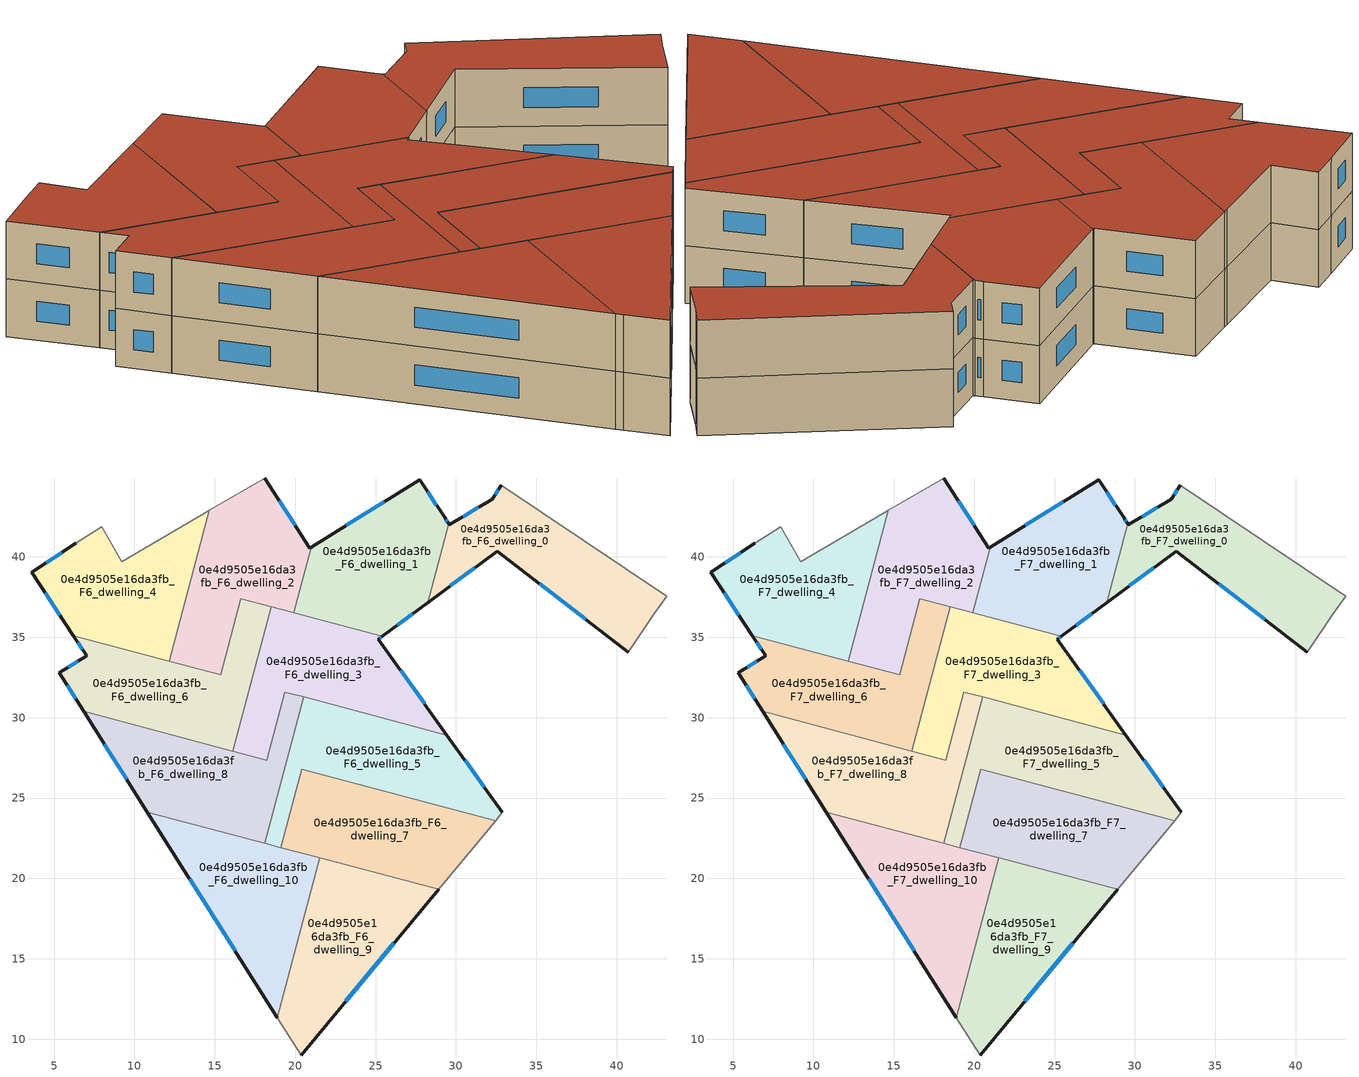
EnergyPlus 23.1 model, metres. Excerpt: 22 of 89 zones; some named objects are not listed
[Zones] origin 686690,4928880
0e4d9505e16da3fb_F6_dwelling_0
 floor to 0e4d9505e16da3fb_F5_dwelling_0 (EU_floor_Construction): 43.12,37.55 42.31,36.44 40.7,34.08 32.58,40.36 28.24,37.15 29.54,42.06 29.59,41.99 32.24,43.6 32.82,44.46 z18
 wall outside (EU_wall_Construction): 28.24,37.15 32.58,40.36 40.7,34.08 / 32.82,44.46 32.24,43.6 29.59,41.99 29.54,42.06 z18:21
 wall adiabatic (EU_wall_Construction): 40.7,34.08 42.31,36.44 43.12,37.55 32.82,44.46 z18:21
 wall to 0e4d9505e16da3fb_F6_dwelling_1 (EU_wall_Construction): 29.54,42.06 28.24,37.15 z18:21
 window (EU_Window_Construction): 35.22,38.31 38.06,36.12 / 29.65,38.19 31.17,39.31 / 31.38,43.07 30.45,42.51 / 32.63,44.18 32.43,43.88 z18.98:20.02
0e4d9505e16da3fb_F6_dwelling_1
 floor to 0e4d9505e16da3fb_F5_dwelling_1 (EU_floor_Construction): 27.74,44.81 29.29,42.45 29.54,42.06 28.24,37.15 25.42,35.07 19.91,36.53 20.98,40.59 z18
 wall outside (EU_wall_Construction): 29.54,42.06 29.29,42.45 27.74,44.81 20.98,40.59 / 25.42,35.07 28.24,37.15 z18:21
 wall to 0e4d9505e16da3fb_F6_dwelling_2 (EU_wall_Construction): 20.98,40.59 19.91,36.53 z18:21
 wall to 0e4d9505e16da3fb_F6_dwelling_3 (EU_wall_Construction): 19.91,36.53 25.42,35.07 z18:21
 window (EU_Window_Construction): 28.78,43.22 28.24,44.04 / 29.46,42.19 29.37,42.32 / 26.34,35.75 27.33,36.48 / 25.54,43.43 23.18,41.96 z18.98:20.02
0e4d9505e16da3fb_F6_dwelling_10
 floor to 0e4d9505e16da3fb_F5_dwelling_10 (EU_floor_Construction): 21.52,21.28 18.89,11.35 10.8,24.12 z18
 wall outside (EU_wall_Construction): 10.8,24.12 18.89,11.35 z18:21
 wall to 0e4d9505e16da3fb_F6_dwelling_9 (EU_wall_Construction): 18.89,11.35 21.52,21.28 z18:21
 wall to 0e4d9505e16da3fb_F6_dwelling_8 (EU_wall_Construction): 18.1,22.18 10.8,24.12 z18:21
 wall to 0e4d9505e16da3fb_F6_dwelling_5 (EU_wall_Construction): 19.11,21.92 18.1,22.18 z18:21
 wall to 0e4d9505e16da3fb_F6_dwelling_7 (EU_wall_Construction): 21.52,21.28 19.11,21.92 z18:21
 window (EU_Window_Construction): 13.43,19.97 16.26,15.5 z18.98:20.02
0e4d9505e16da3fb_F6_dwelling_2
 floor to 0e4d9505e16da3fb_F5_dwelling_2 (EU_floor_Construction): 18.1,44.91 20.9,40.54 20.98,40.59 19.91,36.53 19.81,36.56 16.62,37.41 15.36,32.65 12.17,33.5 14.66,42.89 z18
 wall outside (EU_wall_Construction): 20.98,40.59 20.9,40.54 18.1,44.91 z18:21
 wall to 0e4d9505e16da3fb_F6_dwelling_6 (EU_wall_Construction): 12.17,33.5 15.36,32.65 16.62,37.41 18.51,36.91 z18:21
 wall to 0e4d9505e16da3fb_F6_dwelling_4 (EU_wall_Construction): 14.66,42.89 12.17,33.5 z18:21
 wall adiabatic (EU_wall_Construction): 18.1,44.91 14.66,42.89 z18:21
 wall to 0e4d9505e16da3fb_F6_dwelling_3 (EU_wall_Construction): 18.51,36.91 19.81,36.56 19.91,36.53 z18:21
 window (EU_Window_Construction): 19.99,41.96 19.01,43.49 z18.98:20.02
0e4d9505e16da3fb_F6_dwelling_3
 floor to 0e4d9505e16da3fb_F5_dwelling_3 (EU_floor_Construction): 25.42,35.07 25.16,34.88 29.44,28.92 19.36,31.59 18.24,27.36 16.12,27.92 18.51,36.91 z18
 wall outside (EU_wall_Construction): 29.44,28.92 25.16,34.88 25.42,35.07 z18:21
 wall to 0e4d9505e16da3fb_F6_dwelling_8 (EU_wall_Construction): 16.12,27.92 18.24,27.36 19.36,31.59 20.52,31.29 z18:21
 wall to 0e4d9505e16da3fb_F6_dwelling_6 (EU_wall_Construction): 18.51,36.91 16.12,27.92 z18:21
 wall to 0e4d9505e16da3fb_F6_dwelling_5 (EU_wall_Construction): 20.52,31.29 29.44,28.92 z18:21
 window (EU_Window_Construction): 28.05,30.86 26.55,32.94 / 25.25,34.94 25.34,35.01 z18.98:20.02
0e4d9505e16da3fb_F6_dwelling_4
 floor to 0e4d9505e16da3fb_F5_dwelling_4 (EU_floor_Construction): 14.66,42.89 12.17,33.5 6.2,35.08 3.6,39.05 6.36,40.86 7.96,41.86 9.2,39.7 14.42,42.75 z18
 wall outside (EU_wall_Construction): 6.36,40.86 3.6,39.05 6.2,35.08 z18:21
 wall adiabatic (EU_wall_Construction): 14.66,42.89 14.42,42.75 9.2,39.7 7.96,41.86 6.36,40.86 z18:21
 wall to 0e4d9505e16da3fb_F6_dwelling_6 (EU_wall_Construction): 6.2,35.08 12.17,33.5 z18:21
 window (EU_Window_Construction): 4.45,37.76 5.36,36.37 / 5.47,40.27 4.5,39.64 z18.98:20.02
0e4d9505e16da3fb_F6_dwelling_5
 floor to 0e4d9505e16da3fb_F5_dwelling_5 (EU_floor_Construction): 29.44,28.92 32.89,24.11 32.46,23.59 20.4,26.79 19.11,21.92 18.1,22.18 20.52,31.29 z18
 wall outside (EU_wall_Construction): 32.89,24.11 29.44,28.92 z18:21
 wall adiabatic (EU_wall_Construction): 32.46,23.59 32.89,24.11 z18:21
 wall to 0e4d9505e16da3fb_F6_dwelling_7 (EU_wall_Construction): 19.11,21.92 20.4,26.79 32.46,23.59 z18:21
 wall to 0e4d9505e16da3fb_F6_dwelling_8 (EU_wall_Construction): 20.52,31.29 18.1,22.18 z18:21
 window (EU_Window_Construction): 31.77,25.67 30.56,27.35 z18.98:20.02
0e4d9505e16da3fb_F6_dwelling_6
 floor to 0e4d9505e16da3fb_F5_dwelling_6 (EU_floor_Construction): 18.51,36.91 16.12,27.92 6.84,30.38 5.31,32.8 7.02,33.84 6.2,35.08 15.36,32.65 16.62,37.41 z18
 wall outside (EU_wall_Construction): 6.2,35.08 7.02,33.84 5.31,32.8 6.84,30.38 z18:21
 wall to 0e4d9505e16da3fb_F6_dwelling_8 (EU_wall_Construction): 6.84,30.38 16.12,27.92 z18:21
 window (EU_Window_Construction): 5.81,32.01 6.34,31.17 / 6.47,33.5 5.87,33.14 / 6.47,34.68 6.76,34.24 z18.98:20.02
0e4d9505e16da3fb_F6_dwelling_7
 floor to 0e4d9505e16da3fb_F5_dwelling_7 (EU_floor_Construction): 32.46,23.59 28.92,19.32 19.11,21.92 20.4,26.79 z18
 wall adiabatic (EU_wall_Construction): 28.92,19.32 32.46,23.59 z18:21
 wall to 0e4d9505e16da3fb_F6_dwelling_9 (EU_wall_Construction): 21.52,21.28 28.92,19.32 z18:21
0e4d9505e16da3fb_F6_dwelling_8
 floor to 0e4d9505e16da3fb_F5_dwelling_8 (EU_floor_Construction): 20.52,31.29 18.1,22.18 10.8,24.12 6.84,30.38 18.24,27.36 19.36,31.59 z18
 wall outside (EU_wall_Construction): 6.84,30.38 10.8,24.12 z18:21
 window (EU_Window_Construction): 8.13,28.35 9.51,26.16 z18.98:20.02
0e4d9505e16da3fb_F6_dwelling_9
 floor to 0e4d9505e16da3fb_F5_dwelling_9 (EU_floor_Construction): 28.92,19.32 20.38,9.02 19.11,10.99 18.89,11.35 21.52,21.28 z18
 wall outside (EU_wall_Construction): 20.38,9.02 28.92,19.32 z18:21
 wall adiabatic (EU_wall_Construction): 18.89,11.35 19.11,10.99 20.38,9.02 z18:21
 window (EU_Window_Construction): 23.16,12.37 26.14,15.97 z18.98:20.02
0e4d9505e16da3fb_F7_dwelling_0
 floor to 0e4d9505e16da3fb_F6_dwelling_0 (EU_floor_Construction): 43.12,37.55 42.31,36.44 40.7,34.08 32.58,40.36 28.24,37.15 29.54,42.06 29.59,41.99 32.24,43.6 32.82,44.46 z21
 wall outside (EU_wall_Construction): 28.24,37.15 32.58,40.36 40.7,34.08 / 32.82,44.46 32.24,43.6 29.59,41.99 29.54,42.06 z21:24
 wall adiabatic (EU_wall_Construction): 40.7,34.08 42.31,36.44 43.12,37.55 32.82,44.46 z21:24
 wall to 0e4d9505e16da3fb_F7_dwelling_1 (EU_wall_Construction): 29.54,42.06 28.24,37.15 z21:24
 window (EU_Window_Construction): 35.22,38.31 38.06,36.12 / 29.65,38.19 31.17,39.31 / 31.38,43.07 30.45,42.51 / 32.63,44.18 32.43,43.88 z21.98:23.02
 roof outside (EU_roof_Construction): 40.7,34.08 42.31,36.44 43.12,37.55 32.82,44.46 32.24,43.6 29.59,41.99 29.54,42.06 28.24,37.15 32.58,40.36 z24
0e4d9505e16da3fb_F7_dwelling_1
 floor to 0e4d9505e16da3fb_F6_dwelling_1 (EU_floor_Construction): 27.74,44.81 29.29,42.45 29.54,42.06 28.24,37.15 25.42,35.07 19.91,36.53 20.98,40.59 z21
 wall outside (EU_wall_Construction): 29.54,42.06 29.29,42.45 27.74,44.81 20.98,40.59 / 25.42,35.07 28.24,37.15 z21:24
 wall to 0e4d9505e16da3fb_F7_dwelling_2 (EU_wall_Construction): 20.98,40.59 19.91,36.53 z21:24
 wall to 0e4d9505e16da3fb_F7_dwelling_3 (EU_wall_Construction): 19.91,36.53 25.42,35.07 z21:24
 window (EU_Window_Construction): 28.78,43.22 28.24,44.04 / 29.46,42.19 29.37,42.32 / 26.34,35.75 27.33,36.48 / 25.54,43.43 23.18,41.96 z21.98:23.02
 roof outside (EU_roof_Construction): 28.24,37.15 29.54,42.06 29.29,42.45 27.74,44.81 20.98,40.59 19.91,36.53 25.42,35.07 z24
0e4d9505e16da3fb_F7_dwelling_10
 floor to 0e4d9505e16da3fb_F6_dwelling_10 (EU_floor_Construction): 21.52,21.28 18.89,11.35 10.8,24.12 z21
 wall outside (EU_wall_Construction): 10.8,24.12 18.89,11.35 z21:24
 wall to 0e4d9505e16da3fb_F7_dwelling_9 (EU_wall_Construction): 18.89,11.35 21.52,21.28 z21:24
 wall to 0e4d9505e16da3fb_F7_dwelling_8 (EU_wall_Construction): 18.1,22.18 10.8,24.12 z21:24
 wall to 0e4d9505e16da3fb_F7_dwelling_5 (EU_wall_Construction): 19.11,21.92 18.1,22.18 z21:24
 wall to 0e4d9505e16da3fb_F7_dwelling_7 (EU_wall_Construction): 21.52,21.28 19.11,21.92 z21:24
 window (EU_Window_Construction): 13.43,19.97 16.26,15.5 z21.98:23.02
 roof outside (EU_roof_Construction): 18.89,11.35 21.52,21.28 10.8,24.12 z24
0e4d9505e16da3fb_F7_dwelling_2
 floor to 0e4d9505e16da3fb_F6_dwelling_2 (EU_floor_Construction): 18.1,44.91 20.9,40.54 20.98,40.59 19.91,36.53 19.81,36.56 16.62,37.41 15.36,32.65 12.17,33.5 14.66,42.89 z21
 wall outside (EU_wall_Construction): 20.98,40.59 20.9,40.54 18.1,44.91 z21:24
 wall to 0e4d9505e16da3fb_F7_dwelling_6 (EU_wall_Construction): 12.17,33.5 15.36,32.65 16.62,37.41 18.51,36.91 z21:24
 wall to 0e4d9505e16da3fb_F7_dwelling_4 (EU_wall_Construction): 14.66,42.89 12.17,33.5 z21:24
 wall adiabatic (EU_wall_Construction): 18.1,44.91 14.66,42.89 z21:24
 wall to 0e4d9505e16da3fb_F7_dwelling_3 (EU_wall_Construction): 18.51,36.91 19.81,36.56 19.91,36.53 z21:24
 window (EU_Window_Construction): 19.99,41.96 19.01,43.49 z21.98:23.02
 roof outside (EU_roof_Construction): 19.91,36.53 20.98,40.59 20.9,40.54 18.1,44.91 14.66,42.89 12.17,33.5 15.36,32.65 16.62,37.41 19.81,36.56 z24
0e4d9505e16da3fb_F7_dwelling_3
 floor to 0e4d9505e16da3fb_F6_dwelling_3 (EU_floor_Construction): 25.42,35.07 25.16,34.88 29.44,28.92 19.36,31.59 18.24,27.36 16.12,27.92 18.51,36.91 z21
 wall outside (EU_wall_Construction): 29.44,28.92 25.16,34.88 25.42,35.07 z21:24
 wall to 0e4d9505e16da3fb_F7_dwelling_8 (EU_wall_Construction): 16.12,27.92 18.24,27.36 19.36,31.59 20.52,31.29 z21:24
 wall to 0e4d9505e16da3fb_F7_dwelling_6 (EU_wall_Construction): 18.51,36.91 16.12,27.92 z21:24
 wall to 0e4d9505e16da3fb_F7_dwelling_5 (EU_wall_Construction): 20.52,31.29 29.44,28.92 z21:24
 window (EU_Window_Construction): 28.05,30.86 26.55,32.94 / 25.25,34.94 25.34,35.01 z21.98:23.02
 roof outside (EU_roof_Construction): 29.44,28.92 25.16,34.88 25.42,35.07 18.51,36.91 16.12,27.92 18.24,27.36 19.36,31.59 z24
0e4d9505e16da3fb_F7_dwelling_4
 floor to 0e4d9505e16da3fb_F6_dwelling_4 (EU_floor_Construction): 14.66,42.89 12.17,33.5 6.2,35.08 3.6,39.05 6.36,40.86 7.96,41.86 9.2,39.7 14.42,42.75 z21
 wall outside (EU_wall_Construction): 6.36,40.86 3.6,39.05 6.2,35.08 z21:24
 wall adiabatic (EU_wall_Construction): 14.66,42.89 14.42,42.75 9.2,39.7 7.96,41.86 6.36,40.86 z21:24
 wall to 0e4d9505e16da3fb_F7_dwelling_6 (EU_wall_Construction): 6.2,35.08 12.17,33.5 z21:24
 window (EU_Window_Construction): 4.45,37.76 5.36,36.37 / 5.47,40.27 4.5,39.64 z21.98:23.02
 roof outside (EU_roof_Construction): 12.17,33.5 14.66,42.89 14.42,42.75 9.2,39.7 7.96,41.86 6.36,40.86 3.6,39.05 6.2,35.08 z24
0e4d9505e16da3fb_F7_dwelling_5
 floor to 0e4d9505e16da3fb_F6_dwelling_5 (EU_floor_Construction): 29.44,28.92 32.89,24.11 32.46,23.59 20.4,26.79 19.11,21.92 18.1,22.18 20.52,31.29 z21
 wall outside (EU_wall_Construction): 32.89,24.11 29.44,28.92 z21:24
 wall adiabatic (EU_wall_Construction): 32.46,23.59 32.89,24.11 z21:24
 wall to 0e4d9505e16da3fb_F7_dwelling_7 (EU_wall_Construction): 19.11,21.92 20.4,26.79 32.46,23.59 z21:24
 wall to 0e4d9505e16da3fb_F7_dwelling_8 (EU_wall_Construction): 20.52,31.29 18.1,22.18 z21:24
 window (EU_Window_Construction): 31.77,25.67 30.56,27.35 z21.98:23.02
 roof outside (EU_roof_Construction): 32.46,23.59 32.89,24.11 29.44,28.92 20.52,31.29 18.1,22.18 19.11,21.92 20.4,26.79 z24
0e4d9505e16da3fb_F7_dwelling_6
 floor to 0e4d9505e16da3fb_F6_dwelling_6 (EU_floor_Construction): 18.51,36.91 16.12,27.92 6.84,30.38 5.31,32.8 7.02,33.84 6.2,35.08 15.36,32.65 16.62,37.41 z21
 wall outside (EU_wall_Construction): 6.2,35.08 7.02,33.84 5.31,32.8 6.84,30.38 z21:24
 wall to 0e4d9505e16da3fb_F7_dwelling_8 (EU_wall_Construction): 6.84,30.38 16.12,27.92 z21:24
 window (EU_Window_Construction): 5.81,32.01 6.34,31.17 / 6.47,33.5 5.87,33.14 / 6.47,34.68 6.76,34.24 z21.98:23.02
 roof outside (EU_roof_Construction): 16.12,27.92 18.51,36.91 16.62,37.41 15.36,32.65 6.2,35.08 7.02,33.84 5.31,32.8 6.84,30.38 z24
0e4d9505e16da3fb_F7_dwelling_7
 floor to 0e4d9505e16da3fb_F6_dwelling_7 (EU_floor_Construction): 32.46,23.59 28.92,19.32 19.11,21.92 20.4,26.79 z21
 wall adiabatic (EU_wall_Construction): 28.92,19.32 32.46,23.59 z21:24
 wall to 0e4d9505e16da3fb_F7_dwelling_9 (EU_wall_Construction): 21.52,21.28 28.92,19.32 z21:24
 roof outside (EU_roof_Construction): 28.92,19.32 32.46,23.59 20.4,26.79 19.11,21.92 z24
0e4d9505e16da3fb_F7_dwelling_8
 floor to 0e4d9505e16da3fb_F6_dwelling_8 (EU_floor_Construction): 20.52,31.29 18.1,22.18 10.8,24.12 6.84,30.38 18.24,27.36 19.36,31.59 z21
 wall outside (EU_wall_Construction): 6.84,30.38 10.8,24.12 z21:24
 window (EU_Window_Construction): 8.13,28.35 9.51,26.16 z21.98:23.02
 roof outside (EU_roof_Construction): 18.1,22.18 20.52,31.29 19.36,31.59 18.24,27.36 6.84,30.38 10.8,24.12 z24
0e4d9505e16da3fb_F7_dwelling_9
 floor to 0e4d9505e16da3fb_F6_dwelling_9 (EU_floor_Construction): 28.92,19.32 20.38,9.02 19.11,10.99 18.89,11.35 21.52,21.28 z21
 wall outside (EU_wall_Construction): 20.38,9.02 28.92,19.32 z21:24
 wall adiabatic (EU_wall_Construction): 18.89,11.35 19.11,10.99 20.38,9.02 z21:24
 window (EU_Window_Construction): 23.16,12.37 26.14,15.97 z21.98:23.02
 roof outside (EU_roof_Construction): 20.38,9.02 28.92,19.32 21.52,21.28 18.89,11.35 19.11,10.99 z24
[Building]
EU S2 Campaign: North Axis=0; Terrain=City; Solar Distribution=FullExterior
[Site:Location]
Bologna: Latitude=44.5; Longitude=11.25; Time Zone=1; Elevation=37
[SizingPeriod:WeatherFileDays]
AnnualSizingPeriod: Begin Month=1; Begin Day of Month=1; End Month=12; End Day of Month=31; Day of Week for Start Day=Monday; Use Weather File Daylight Saving Period=No; Use Weather File Rain and Snow Indicators=No
[MATERIAL]
EU_InternalMass_Material: Roughness=MediumRough; Thickness=0.1; Conductivity=1; Density=1800; Specific Heat=900; Thermal Absorptance=0.9; Solar Absorptance=0.7; Visible Absorptance=0.7
[MATERIAL:NOMASS] Roughness=MediumRough; Thermal Absorptance=0.9; Solar Absorptance=0.7; Visible Absorptance=0.7
Name | Thermal Resistance
EU_wall_NoMass | 0.905828
EU_roof_NoMass | 0.37593
EU_floor_NoMass | 0.67114
[WINDOWMATERIAL:SIMPLEGLAZINGSYSTEM]
EU_Window_SimpleGlazing: UFactor=4.52486; Solar Heat Gain Coefficient=0.85; Visible Transmittance=0.85
[CONSTRUCTION]
EU_wall_Construction: EU_wall_NoMass
EU_roof_Construction: EU_roof_NoMass
EU_floor_Construction: EU_floor_NoMass
EU_Window_Construction: EU_Window_SimpleGlazing
EU_InternalMass_Construction: EU_InternalMass_Material
[ZONE] Type=1; Multiplier=1; Ceiling Height=autocalculate; Floor Area=autocalculate; Part of Total Floor Area=Yes
Name | Volume
0e4d9505e16da3fb_F6_dwelling_0; 0e4d9505e16da3fb_F7_dwelling_0 | 173.142
0e4d9505e16da3fb_F6_dwelling_1; 0e4d9505e16da3fb_F7_dwelling_1 | 172.483
0e4d9505e16da3fb_F6_dwelling_10; 0e4d9505e16da3fb_F7_dwelling_10 | 170.919
0e4d9505e16da3fb_F6_dwelling_2; 0e4d9505e16da3fb_F7_dwelling_2 | 169.362
0e4d9505e16da3fb_F6_dwelling_3; 0e4d9505e16da3fb_F7_dwelling_3; 0e4d9505e16da3fb_F6_dwelling_8; 0e4d9505e16da3fb_F7_dwelling_8 | 170.936
0e4d9505e16da3fb_F6_dwelling_4; 0e4d9505e16da3fb_F7_dwelling_4 | 168.766
0e4d9505e16da3fb_F6_dwelling_5; 0e4d9505e16da3fb_F7_dwelling_5 | 170.947
0e4d9505e16da3fb_F6_dwelling_6; 0e4d9505e16da3fb_F7_dwelling_6 | 170.926
0e4d9505e16da3fb_F6_dwelling_7; 0e4d9505e16da3fb_F7_dwelling_7 | 170.93
0e4d9505e16da3fb_F6_dwelling_9; 0e4d9505e16da3fb_F7_dwelling_9 | 170.937
[INTERNALMASS] Construction=EU_InternalMass_Construction
Name | Zone or ZoneList | Surface Area
0e4d9505e16da3fb_F6_dwelling_0_EU_InternalMass | 0e4d9505e16da3fb_F6_dwelling_0 | 57.711
0e4d9505e16da3fb_F6_dwelling_1_EU_InternalMass | 0e4d9505e16da3fb_F6_dwelling_1 | 57.4972
0e4d9505e16da3fb_F6_dwelling_2_EU_InternalMass | 0e4d9505e16da3fb_F6_dwelling_2 | 56.4489
0e4d9505e16da3fb_F6_dwelling_3_EU_InternalMass | 0e4d9505e16da3fb_F6_dwelling_3 | 56.9797
0e4d9505e16da3fb_F6_dwelling_4_EU_InternalMass | 0e4d9505e16da3fb_F6_dwelling_4 | 56.2634
0e4d9505e16da3fb_F6_dwelling_5_EU_InternalMass | 0e4d9505e16da3fb_F6_dwelling_5 | 56.9819
0e4d9505e16da3fb_F6_dwelling_6_EU_InternalMass | 0e4d9505e16da3fb_F6_dwelling_6 | 56.9781
0e4d9505e16da3fb_F6_dwelling_7_EU_InternalMass | 0e4d9505e16da3fb_F6_dwelling_7 | 56.9771
0e4d9505e16da3fb_F6_dwelling_8_EU_InternalMass | 0e4d9505e16da3fb_F6_dwelling_8 | 56.9789
0e4d9505e16da3fb_F6_dwelling_9_EU_InternalMass | 0e4d9505e16da3fb_F6_dwelling_9 | 56.978
0e4d9505e16da3fb_F6_dwelling_10_EU_InternalMass | 0e4d9505e16da3fb_F6_dwelling_10 | 56.9723
0e4d9505e16da3fb_F7_dwelling_0_EU_InternalMass | 0e4d9505e16da3fb_F7_dwelling_0 | 57.711
0e4d9505e16da3fb_F7_dwelling_1_EU_InternalMass | 0e4d9505e16da3fb_F7_dwelling_1 | 57.4972
0e4d9505e16da3fb_F7_dwelling_2_EU_InternalMass | 0e4d9505e16da3fb_F7_dwelling_2 | 56.4489
0e4d9505e16da3fb_F7_dwelling_3_EU_InternalMass | 0e4d9505e16da3fb_F7_dwelling_3 | 56.9797
0e4d9505e16da3fb_F7_dwelling_4_EU_InternalMass | 0e4d9505e16da3fb_F7_dwelling_4 | 56.2634
0e4d9505e16da3fb_F7_dwelling_5_EU_InternalMass | 0e4d9505e16da3fb_F7_dwelling_5 | 56.9819
0e4d9505e16da3fb_F7_dwelling_6_EU_InternalMass | 0e4d9505e16da3fb_F7_dwelling_6 | 56.9781
0e4d9505e16da3fb_F7_dwelling_7_EU_InternalMass | 0e4d9505e16da3fb_F7_dwelling_7 | 56.9771
0e4d9505e16da3fb_F7_dwelling_8_EU_InternalMass | 0e4d9505e16da3fb_F7_dwelling_8 | 56.9789
0e4d9505e16da3fb_F7_dwelling_9_EU_InternalMass | 0e4d9505e16da3fb_F7_dwelling_9 | 56.978
0e4d9505e16da3fb_F7_dwelling_10_EU_InternalMass | 0e4d9505e16da3fb_F7_dwelling_10 | 56.9723
[OTHEREQUIPMENT] Fuel Type=Electricity; Design Level Calculation Method=Watts/Area; Power per Zone Floor Area=1; Fraction Latent=0; Fraction Radiant=0; Fraction Lost=0; Carbon Dioxide Generation Rate=0; EndUse Subcategory=EU_Step8_InternalGains
Name | Zone or ZoneList or Space or SpaceList | Schedule
EU_Step8_InternalGain_0e4d9505e16da3fb_F6_dwelling_0_f000 | 0e4d9505e16da3fb_F6_dwelling_0 | EU_Step8_GainSchedule_0e4d9505e16da3fb_F6_dwelling_0_f000
EU_Step8_InternalGain_0e4d9505e16da3fb_F6_dwelling_1_f000 | 0e4d9505e16da3fb_F6_dwelling_1 | EU_Step8_GainSchedule_0e4d9505e16da3fb_F6_dwelling_1_f000
EU_Step8_InternalGain_0e4d9505e16da3fb_F6_dwelling_2_f000 | 0e4d9505e16da3fb_F6_dwelling_2 | EU_Step8_GainSchedule_0e4d9505e16da3fb_F6_dwelling_2_f000
EU_Step8_InternalGain_0e4d9505e16da3fb_F6_dwelling_3_f000 | 0e4d9505e16da3fb_F6_dwelling_3 | EU_Step8_GainSchedule_0e4d9505e16da3fb_F6_dwelling_3_f000
EU_Step8_InternalGain_0e4d9505e16da3fb_F6_dwelling_4_f000 | 0e4d9505e16da3fb_F6_dwelling_4 | EU_Step8_GainSchedule_0e4d9505e16da3fb_F6_dwelling_4_f000
EU_Step8_InternalGain_0e4d9505e16da3fb_F6_dwelling_5_f000 | 0e4d9505e16da3fb_F6_dwelling_5 | EU_Step8_GainSchedule_0e4d9505e16da3fb_F6_dwelling_5_f000
EU_Step8_InternalGain_0e4d9505e16da3fb_F6_dwelling_6_f000 | 0e4d9505e16da3fb_F6_dwelling_6 | EU_Step8_GainSchedule_0e4d9505e16da3fb_F6_dwelling_6_f000
EU_Step8_InternalGain_0e4d9505e16da3fb_F6_dwelling_7_f000 | 0e4d9505e16da3fb_F6_dwelling_7 | EU_Step8_GainSchedule_0e4d9505e16da3fb_F6_dwelling_7_f000
EU_Step8_InternalGain_0e4d9505e16da3fb_F6_dwelling_8_f000 | 0e4d9505e16da3fb_F6_dwelling_8 | EU_Step8_GainSchedule_0e4d9505e16da3fb_F6_dwelling_8_f000
EU_Step8_InternalGain_0e4d9505e16da3fb_F6_dwelling_9_f000 | 0e4d9505e16da3fb_F6_dwelling_9 | EU_Step8_GainSchedule_0e4d9505e16da3fb_F6_dwelling_9_f000
EU_Step8_InternalGain_0e4d9505e16da3fb_F6_dwelling_10_f000 | 0e4d9505e16da3fb_F6_dwelling_10 | EU_Step8_GainSchedule_0e4d9505e16da3fb_F6_dwelling_10_f000
EU_Step8_InternalGain_0e4d9505e16da3fb_F7_dwelling_0_f000 | 0e4d9505e16da3fb_F7_dwelling_0 | EU_Step8_GainSchedule_0e4d9505e16da3fb_F7_dwelling_0_f000
EU_Step8_InternalGain_0e4d9505e16da3fb_F7_dwelling_1_f000 | 0e4d9505e16da3fb_F7_dwelling_1 | EU_Step8_GainSchedule_0e4d9505e16da3fb_F7_dwelling_1_f000
EU_Step8_InternalGain_0e4d9505e16da3fb_F7_dwelling_2_f000 | 0e4d9505e16da3fb_F7_dwelling_2 | EU_Step8_GainSchedule_0e4d9505e16da3fb_F7_dwelling_2_f000
EU_Step8_InternalGain_0e4d9505e16da3fb_F7_dwelling_3_f000 | 0e4d9505e16da3fb_F7_dwelling_3 | EU_Step8_GainSchedule_0e4d9505e16da3fb_F7_dwelling_3_f000
EU_Step8_InternalGain_0e4d9505e16da3fb_F7_dwelling_4_f000 | 0e4d9505e16da3fb_F7_dwelling_4 | EU_Step8_GainSchedule_0e4d9505e16da3fb_F7_dwelling_4_f000
EU_Step8_InternalGain_0e4d9505e16da3fb_F7_dwelling_5_f000 | 0e4d9505e16da3fb_F7_dwelling_5 | EU_Step8_GainSchedule_0e4d9505e16da3fb_F7_dwelling_5_f000
EU_Step8_InternalGain_0e4d9505e16da3fb_F7_dwelling_6_f000 | 0e4d9505e16da3fb_F7_dwelling_6 | EU_Step8_GainSchedule_0e4d9505e16da3fb_F7_dwelling_6_f000
EU_Step8_InternalGain_0e4d9505e16da3fb_F7_dwelling_7_f000 | 0e4d9505e16da3fb_F7_dwelling_7 | EU_Step8_GainSchedule_0e4d9505e16da3fb_F7_dwelling_7_f000
EU_Step8_InternalGain_0e4d9505e16da3fb_F7_dwelling_8_f000 | 0e4d9505e16da3fb_F7_dwelling_8 | EU_Step8_GainSchedule_0e4d9505e16da3fb_F7_dwelling_8_f000
EU_Step8_InternalGain_0e4d9505e16da3fb_F7_dwelling_9_f000 | 0e4d9505e16da3fb_F7_dwelling_9 | EU_Step8_GainSchedule_0e4d9505e16da3fb_F7_dwelling_9_f000
EU_Step8_InternalGain_0e4d9505e16da3fb_F7_dwelling_10_f000 | 0e4d9505e16da3fb_F7_dwelling_10 | EU_Step8_GainSchedule_0e4d9505e16da3fb_F7_dwelling_10_f000
[ZONEVENTILATION:DESIGNFLOWRATE] Schedule=EU_AlwaysOn; Design Flow Rate Calculation Method=AirChanges/Hour; Air Changes per Hour=0.73129; Ventilation Type=Natural; Fan Pressure Rise=0; Fan Total Efficiency=1; Constant Term Coefficient=1; Temperature Term Coefficient=0; Velocity Term Coefficient=0; Velocity Squared Term Coefficient=0; Minimum Indoor Temperature=-100; Maximum Indoor Temperature=100; Delta Temperature=-100; Minimum Outdoor Temperature=-100; Maximum Outdoor Temperature=100; Maximum Wind Speed=40
Name | Zone or ZoneList or Space or SpaceList
EU_ConstantAir_0e4d9505e16da3fb_F6_dwelling_0 | 0e4d9505e16da3fb_F6_dwelling_0
EU_ConstantAir_0e4d9505e16da3fb_F6_dwelling_1 | 0e4d9505e16da3fb_F6_dwelling_1
EU_ConstantAir_0e4d9505e16da3fb_F6_dwelling_2 | 0e4d9505e16da3fb_F6_dwelling_2
EU_ConstantAir_0e4d9505e16da3fb_F6_dwelling_3 | 0e4d9505e16da3fb_F6_dwelling_3
EU_ConstantAir_0e4d9505e16da3fb_F6_dwelling_4 | 0e4d9505e16da3fb_F6_dwelling_4
EU_ConstantAir_0e4d9505e16da3fb_F6_dwelling_5 | 0e4d9505e16da3fb_F6_dwelling_5
EU_ConstantAir_0e4d9505e16da3fb_F6_dwelling_6 | 0e4d9505e16da3fb_F6_dwelling_6
EU_ConstantAir_0e4d9505e16da3fb_F6_dwelling_7 | 0e4d9505e16da3fb_F6_dwelling_7
EU_ConstantAir_0e4d9505e16da3fb_F6_dwelling_8 | 0e4d9505e16da3fb_F6_dwelling_8
EU_ConstantAir_0e4d9505e16da3fb_F6_dwelling_9 | 0e4d9505e16da3fb_F6_dwelling_9
EU_ConstantAir_0e4d9505e16da3fb_F6_dwelling_10 | 0e4d9505e16da3fb_F6_dwelling_10
EU_ConstantAir_0e4d9505e16da3fb_F7_dwelling_0 | 0e4d9505e16da3fb_F7_dwelling_0
EU_ConstantAir_0e4d9505e16da3fb_F7_dwelling_1 | 0e4d9505e16da3fb_F7_dwelling_1
EU_ConstantAir_0e4d9505e16da3fb_F7_dwelling_2 | 0e4d9505e16da3fb_F7_dwelling_2
EU_ConstantAir_0e4d9505e16da3fb_F7_dwelling_3 | 0e4d9505e16da3fb_F7_dwelling_3
EU_ConstantAir_0e4d9505e16da3fb_F7_dwelling_4 | 0e4d9505e16da3fb_F7_dwelling_4
EU_ConstantAir_0e4d9505e16da3fb_F7_dwelling_5 | 0e4d9505e16da3fb_F7_dwelling_5
EU_ConstantAir_0e4d9505e16da3fb_F7_dwelling_6 | 0e4d9505e16da3fb_F7_dwelling_6
EU_ConstantAir_0e4d9505e16da3fb_F7_dwelling_7 | 0e4d9505e16da3fb_F7_dwelling_7
EU_ConstantAir_0e4d9505e16da3fb_F7_dwelling_8 | 0e4d9505e16da3fb_F7_dwelling_8
EU_ConstantAir_0e4d9505e16da3fb_F7_dwelling_9 | 0e4d9505e16da3fb_F7_dwelling_9
EU_ConstantAir_0e4d9505e16da3fb_F7_dwelling_10 | 0e4d9505e16da3fb_F7_dwelling_10
[HVACTEMPLATE:ZONE:IDEALLOADSAIRSYSTEM] System Availability Schedule=EU_AlwaysOn; Maximum Heating Supply Air Temperature=50; Minimum Cooling Supply Air Temperature=13; Maximum Heating Supply Air Humidity Ratio=0.0156; Minimum Cooling Supply Air Humidity Ratio=0.0077; Heating Limit=NoLimit; Cooling Limit=NoLimit; Heating Availability Schedule=EU_AlwaysOn; Cooling Availability Schedule=EU_CoolingOff; Dehumidification Control Type=ConstantSensibleHeatRatio; Cooling Sensible Heat Ratio=0.7; Dehumidification Setpoint=60; Humidification Control Type=None; Humidification Setpoint=30; Outdoor Air Method=None; Outdoor Air Flow Rate per Person=0.00944; Outdoor Air Flow Rate per Zone Floor Area=0; Outdoor Air Flow Rate per Zone=0; Demand Controlled Ventilation Type=None; Outdoor Air Economizer Type=NoEconomizer; Heat Recovery Type=None; Sensible Heat Recovery Effectiveness=0.7; Latent Heat Recovery Effectiveness=0.65
Name | Template Thermostat
0e4d9505e16da3fb_F6_dwelling_0 | EU_HeatOnly_0e4d9505e16da3fb_F6_dwelling_0
0e4d9505e16da3fb_F6_dwelling_1 | EU_HeatOnly_0e4d9505e16da3fb_F6_dwelling_1
0e4d9505e16da3fb_F6_dwelling_2 | EU_HeatOnly_0e4d9505e16da3fb_F6_dwelling_2
0e4d9505e16da3fb_F6_dwelling_3 | EU_HeatOnly_0e4d9505e16da3fb_F6_dwelling_3
0e4d9505e16da3fb_F6_dwelling_4 | EU_HeatOnly_0e4d9505e16da3fb_F6_dwelling_4
0e4d9505e16da3fb_F6_dwelling_5 | EU_HeatOnly_0e4d9505e16da3fb_F6_dwelling_5
0e4d9505e16da3fb_F6_dwelling_6 | EU_HeatOnly_0e4d9505e16da3fb_F6_dwelling_6
0e4d9505e16da3fb_F6_dwelling_7 | EU_HeatOnly_0e4d9505e16da3fb_F6_dwelling_7
0e4d9505e16da3fb_F6_dwelling_8 | EU_HeatOnly_0e4d9505e16da3fb_F6_dwelling_8
0e4d9505e16da3fb_F6_dwelling_9 | EU_HeatOnly_0e4d9505e16da3fb_F6_dwelling_9
0e4d9505e16da3fb_F6_dwelling_10 | EU_HeatOnly_0e4d9505e16da3fb_F6_dwelling_10
0e4d9505e16da3fb_F7_dwelling_0 | EU_HeatOnly_0e4d9505e16da3fb_F7_dwelling_0
0e4d9505e16da3fb_F7_dwelling_1 | EU_HeatOnly_0e4d9505e16da3fb_F7_dwelling_1
0e4d9505e16da3fb_F7_dwelling_2 | EU_HeatOnly_0e4d9505e16da3fb_F7_dwelling_2
0e4d9505e16da3fb_F7_dwelling_3 | EU_HeatOnly_0e4d9505e16da3fb_F7_dwelling_3
0e4d9505e16da3fb_F7_dwelling_4 | EU_HeatOnly_0e4d9505e16da3fb_F7_dwelling_4
0e4d9505e16da3fb_F7_dwelling_5 | EU_HeatOnly_0e4d9505e16da3fb_F7_dwelling_5
0e4d9505e16da3fb_F7_dwelling_6 | EU_HeatOnly_0e4d9505e16da3fb_F7_dwelling_6
0e4d9505e16da3fb_F7_dwelling_7 | EU_HeatOnly_0e4d9505e16da3fb_F7_dwelling_7
0e4d9505e16da3fb_F7_dwelling_8 | EU_HeatOnly_0e4d9505e16da3fb_F7_dwelling_8
0e4d9505e16da3fb_F7_dwelling_9 | EU_HeatOnly_0e4d9505e16da3fb_F7_dwelling_9
0e4d9505e16da3fb_F7_dwelling_10 | EU_HeatOnly_0e4d9505e16da3fb_F7_dwelling_10
[SIZING:ZONE] Zone Cooling Design Supply Air Temperature Input Method=SupplyAirTemperature; Zone Cooling Design Supply Air Temperature=13; Zone Heating Design Supply Air Temperature Input Method=SupplyAirTemperature; Zone Heating Design Supply Air Temperature=50; Zone Cooling Design Supply Air Humidity Ratio=0.008; Zone Heating Design Supply Air Humidity Ratio=0.008; Cooling Design Air Flow Method=DesignDay; Cooling Design Air Flow Rate=0; Cooling Minimum Air Flow per Zone Floor Area=0.000762; Cooling Minimum Air Flow=0; Cooling Minimum Air Flow Fraction=0.2; Heating Design Air Flow Method=DesignDay; Heating Design Air Flow Rate=0; Heating Maximum Air Flow per Zone Floor Area=0.002032; Heating Maximum Air Flow=0.141576; Heating Maximum Air Flow Fraction=0.3; Account for Dedicated Outdoor Air System=No; Dedicated Outdoor Air System Control Strategy=NeutralSupplyAir; Dedicated Outdoor Air Low Setpoint Temperature for Design=autosize; Dedicated Outdoor Air High Setpoint Temperature for Design=autosize; Zone Load Sizing Method=Sensible Load Only No Latent Load; Zone Latent Cooling Design Supply Air Humidity Ratio Input Method=HumidityRatioDifference; Zone Cooling Design Supply Air Humidity Ratio Difference=0.005; Zone Latent Heating Design Supply Air Humidity Ratio Input Method=HumidityRatioDifference; Zone Humidification Design Supply Air Humidity Ratio Difference=0.005
0e4d9505e16da3fb_F6_dwelling_0; 0e4d9505e16da3fb_F6_dwelling_1; 0e4d9505e16da3fb_F6_dwelling_2; 0e4d9505e16da3fb_F6_dwelling_3; 0e4d9505e16da3fb_F6_dwelling_4; 0e4d9505e16da3fb_F6_dwelling_5; 0e4d9505e16da3fb_F6_dwelling_6; 0e4d9505e16da3fb_F6_dwelling_7; 0e4d9505e16da3fb_F6_dwelling_8; 0e4d9505e16da3fb_F6_dwelling_9; 0e4d9505e16da3fb_F6_dwelling_10; 0e4d9505e16da3fb_F7_dwelling_0; 0e4d9505e16da3fb_F7_dwelling_1; 0e4d9505e16da3fb_F7_dwelling_2; 0e4d9505e16da3fb_F7_dwelling_3; 0e4d9505e16da3fb_F7_dwelling_4; 0e4d9505e16da3fb_F7_dwelling_5; 0e4d9505e16da3fb_F7_dwelling_6; 0e4d9505e16da3fb_F7_dwelling_7; 0e4d9505e16da3fb_F7_dwelling_8; 0e4d9505e16da3fb_F7_dwelling_9; 0e4d9505e16da3fb_F7_dwelling_10
[SCHEDULE:CONSTANT]
Name | Hourly Value
EU_AlwaysOn | 1
EU_CoolingOff | 0
[SCHEDULE:FILE] Column Number=1; Rows to Skip at Top=0; Number of Hours of Data=8760; Column Separator=Comma; Interpolate to Timestep=No; Minutes per Item=60; Adjust Schedule for Daylight Savings=Yes
Name | File
EU_Step8_GainSchedule_0e4d9505e16da3fb_F6_dwelling_0_f000 | ../../schedules/0e4d9505e16da3fb/0e4d9505e16da3fb_F6_dwelling_0_f000_gain.csv
EU_Step8_GainSchedule_0e4d9505e16da3fb_F6_dwelling_1_f000 | ../../schedules/0e4d9505e16da3fb/0e4d9505e16da3fb_F6_dwelling_1_f000_gain.csv
EU_Step8_GainSchedule_0e4d9505e16da3fb_F6_dwelling_2_f000 | ../../schedules/0e4d9505e16da3fb/0e4d9505e16da3fb_F6_dwelling_2_f000_gain.csv
EU_Step8_GainSchedule_0e4d9505e16da3fb_F6_dwelling_3_f000 | ../../schedules/0e4d9505e16da3fb/0e4d9505e16da3fb_F6_dwelling_3_f000_gain.csv
EU_Step8_GainSchedule_0e4d9505e16da3fb_F6_dwelling_4_f000 | ../../schedules/0e4d9505e16da3fb/0e4d9505e16da3fb_F6_dwelling_4_f000_gain.csv
EU_Step8_GainSchedule_0e4d9505e16da3fb_F6_dwelling_5_f000 | ../../schedules/0e4d9505e16da3fb/0e4d9505e16da3fb_F6_dwelling_5_f000_gain.csv
EU_Step8_GainSchedule_0e4d9505e16da3fb_F6_dwelling_6_f000 | ../../schedules/0e4d9505e16da3fb/0e4d9505e16da3fb_F6_dwelling_6_f000_gain.csv
EU_Step8_GainSchedule_0e4d9505e16da3fb_F6_dwelling_7_f000 | ../../schedules/0e4d9505e16da3fb/0e4d9505e16da3fb_F6_dwelling_7_f000_gain.csv
EU_Step8_GainSchedule_0e4d9505e16da3fb_F6_dwelling_8_f000 | ../../schedules/0e4d9505e16da3fb/0e4d9505e16da3fb_F6_dwelling_8_f000_gain.csv
EU_Step8_GainSchedule_0e4d9505e16da3fb_F6_dwelling_9_f000 | ../../schedules/0e4d9505e16da3fb/0e4d9505e16da3fb_F6_dwelling_9_f000_gain.csv
EU_Step8_GainSchedule_0e4d9505e16da3fb_F6_dwelling_10_f000 | ../../schedules/0e4d9505e16da3fb/0e4d9505e16da3fb_F6_dwelling_10_f000_gain.csv
EU_Step8_GainSchedule_0e4d9505e16da3fb_F7_dwelling_0_f000 | ../../schedules/0e4d9505e16da3fb/0e4d9505e16da3fb_F7_dwelling_0_f000_gain.csv
EU_Step8_GainSchedule_0e4d9505e16da3fb_F7_dwelling_1_f000 | ../../schedules/0e4d9505e16da3fb/0e4d9505e16da3fb_F7_dwelling_1_f000_gain.csv
EU_Step8_GainSchedule_0e4d9505e16da3fb_F7_dwelling_2_f000 | ../../schedules/0e4d9505e16da3fb/0e4d9505e16da3fb_F7_dwelling_2_f000_gain.csv
EU_Step8_GainSchedule_0e4d9505e16da3fb_F7_dwelling_3_f000 | ../../schedules/0e4d9505e16da3fb/0e4d9505e16da3fb_F7_dwelling_3_f000_gain.csv
EU_Step8_GainSchedule_0e4d9505e16da3fb_F7_dwelling_4_f000 | ../../schedules/0e4d9505e16da3fb/0e4d9505e16da3fb_F7_dwelling_4_f000_gain.csv
EU_Step8_GainSchedule_0e4d9505e16da3fb_F7_dwelling_5_f000 | ../../schedules/0e4d9505e16da3fb/0e4d9505e16da3fb_F7_dwelling_5_f000_gain.csv
EU_Step8_GainSchedule_0e4d9505e16da3fb_F7_dwelling_6_f000 | ../../schedules/0e4d9505e16da3fb/0e4d9505e16da3fb_F7_dwelling_6_f000_gain.csv
EU_Step8_GainSchedule_0e4d9505e16da3fb_F7_dwelling_7_f000 | ../../schedules/0e4d9505e16da3fb/0e4d9505e16da3fb_F7_dwelling_7_f000_gain.csv
EU_Step8_GainSchedule_0e4d9505e16da3fb_F7_dwelling_8_f000 | ../../schedules/0e4d9505e16da3fb/0e4d9505e16da3fb_F7_dwelling_8_f000_gain.csv
EU_Step8_GainSchedule_0e4d9505e16da3fb_F7_dwelling_9_f000 | ../../schedules/0e4d9505e16da3fb/0e4d9505e16da3fb_F7_dwelling_9_f000_gain.csv
EU_Step8_GainSchedule_0e4d9505e16da3fb_F7_dwelling_10_f000 | ../../schedules/0e4d9505e16da3fb/0e4d9505e16da3fb_F7_dwelling_10_f000_gain.csv
